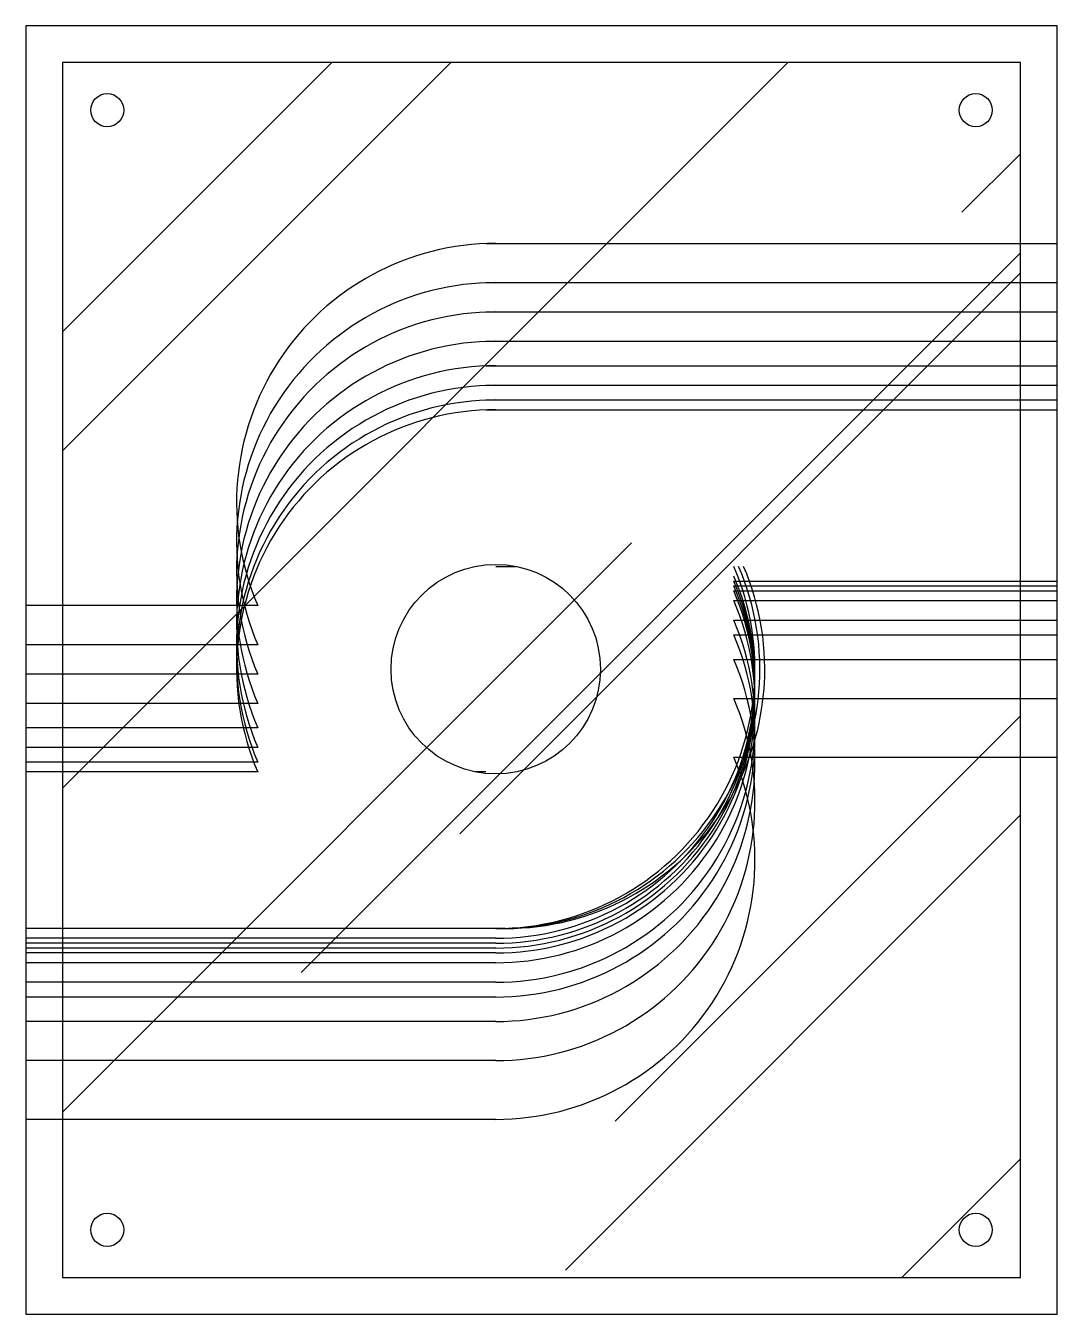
# Model space of a CAD drawing. Header units: millimetres. Extents: x 0 to 673, y 0 to 840.
import ezdxf

# ---------------------------------------------------------------- set-up
doc = ezdxf.new("R2010")
doc.units = ezdxf.units.MM

msp = doc.modelspace()

# ---------------------------------------------------------------- hatches: boundary and pattern name
at = {"linetype": 'ByBlock'}
h = msp.add_hatch(dxfattribs=at)
h.set_pattern_fill('AR-RROOF', color=251, scale=12, angle=45, style=0)
h.set_pattern_definition([(45, (-17968.26, 42055.76), (258.6314, 689.6837), [4572, -609.6, 1524, -304.8]), (45, (-17789.38, 42450.17), (-502.176, 71.1236), [914.4, -100.584, 1828.8, -228.6]), (45, (-18043.7, 42346.72), (976.33345, 1265.1385), [2438.4, -426.72, 1219.2, -304.8])])
h.paths.add_polyline_path([(24, 24), (648.84, 24), (648.84, 816), (24, 816)])
edge = h.paths.add_edge_path(flags=16)
edge.add_arc((619.68, 55.01), 10.8, 0, 360)
edge = h.paths.add_edge_path(flags=16)
edge.add_arc((53.17, 55.01), 10.8, 0, 360)
edge = h.paths.add_edge_path(flags=16)
edge.add_arc((53.17, 784.99), 10.8, 0, 360)
edge = h.paths.add_edge_path(flags=16)
edge.add_arc((619.68, 784.99), 10.8, 0, 360)

# ---------------------------------------------------------------- linework, layer by layer
at = {"color": 5}
for p, q in [((300.2, 698.12, 0), (672.84, 698.12, 0)), ((300.2, 672.59, 0), (672.84, 672.59, 0)), ((300.2, 653.45, 0), (672.84, 653.45, 0)), ((300.2, 634.31, 0), (672.84, 634.31, 0)), ((300.2, 618.36, 0), (672.84, 618.36, 0)), ((300.2, 605.6, 0), (672.84, 605.6, 0)), ((300.2, 596.03, 0), (672.84, 596.03, 0)), ((300.2, 589.65, 0), (672.84, 589.65, 0)), ((306.59, 487.56, 0), (319.8, 487.56, 0)), ((461.83, 477.98, 0), (672.84, 477.98, 0)), ((461.83, 474.79, 0), (672.84, 474.79, 0)), ((461.83, 474.79, 0), (672.84, 474.79, 0)), ((461.83, 471.6, 0), (672.84, 471.6, 0)), ((461.83, 471.6, 0), (672.84, 471.6, 0)), ((151.34, 462.03, 0), (0, 462.03, 0)), ((461.83, 465.22, 0), (672.84, 465.22, 0)), ((461.83, 465.22, 0), (672.84, 465.22, 0)), ((461.83, 452.46, 0), (672.84, 452.46, 0)), ((461.83, 442.89, 0), (672.84, 442.89, 0)), ((151.34, 436.51, 0), (0, 436.51, 0)), ((461.83, 426.94, 0), (672.84, 426.94, 0)), ((151.34, 417.37, 0), (0, 417.37, 0)), ((151.34, 398.23, 0), (0, 398.23, 0)), ((461.83, 401.42, 0), (672.84, 401.42, 0)), ((151.34, 382.28, 0), (0, 382.28, 0)), ((151.34, 369.51, 0), (0, 369.51, 0)), ((461.83, 363.13, 0), (672.84, 363.13, 0)), ((151.34, 359.94, 0), (0, 359.94, 0)), ((151.34, 353.56, 0), (0, 353.56, 0)), ((300.2, 353.56, 0), (293.38, 353.56, 0)), ((306.59, 251.47, 0), (0, 251.47, 0)), ((306.59, 245.09, 0), (0, 245.09, 0)), ((309.78, 251.47, 0), (3.2, 251.47, 0)), ((312.98, 251.47, 0), (6.39, 251.47, 0)), ((306.59, 241.9, 0), (0, 241.9, 0)), ((306.59, 238.71, 0), (0, 238.71, 0)), ((306.59, 238.71, 0), (0, 238.71, 0)), ((306.59, 235.52, 0), (0, 235.52, 0)), ((306.59, 235.52, 0), (0, 235.52, 0)), ((306.59, 229.14, 0), (0, 229.14, 0)), ((306.59, 229.14, 0), (0, 229.14, 0)), ((306.59, 216.38, 0), (0, 216.38, 0)), ((306.59, 206.81, 0), (0, 206.81, 0)), ((306.59, 190.86, 0), (0, 190.86, 0)), ((306.59, 165.34, 0), (0, 165.34, 0)), ((306.59, 127.05, 0), (0, 127.05, 0))]:
    msp.add_line(p, q, dxfattribs=at)
at = {"color": 3, "linetype": 'ByBlock', "elevation": 0}
msp.add_lwpolyline([(0, 0), (672.84, 0), (672.84, 840), (0, 840)], close=True, dxfattribs=at)
at = {"color": 9, "linetype": 'ByBlock', "elevation": 0}
msp.add_lwpolyline([(24, 24), (648.84, 24), (648.84, 816), (24, 816)], close=True, dxfattribs=at)
at = {"color": 8, "linetype": 'ByBlock'}
for centre in [(53.17, 784.99, 0), (619.68, 784.99, 0), (53.17, 55.01, 0), (619.68, 55.01, 0)]:
    msp.add_circle(centre, 10.8, dxfattribs=at)
at = {"color": 5}
msp.add_circle((306.59, 420.56, 0), 68.29, dxfattribs=at)
for centre, start, end in [((306.59, 529.03, 0), 90, 203.34241), ((306.59, 503.51, 0), 90, 203.34241), ((306.59, 484.37, 0), 90, 203.34241), ((306.59, 465.22, 0), 90, 203.34241), ((306.59, 449.27, 0), 90, 203.34241), ((306.59, 436.51, 0), 90, 203.34241), ((306.59, 426.94, 0), 90, 203.34241), ((306.59, 420.56, 0), 90, 203.34241), ((306.59, 420.56, 0), 270, 23.34241), ((309.78, 420.56, 0), 270, 23.34241), ((312.98, 420.56, 0), 270, 23.34241), ((306.59, 414.18, 0), 270, 23.34241), ((306.59, 410.99, 0), 270, 23.34241), ((306.59, 407.8, 0), 270, 23.34241), ((306.59, 407.8, 0), 270, 23.34241), ((306.59, 404.61, 0), 270, 23.34241), ((306.59, 404.61, 0), 270, 23.34241), ((306.59, 398.23, 0), 270, 23.34241), ((306.59, 398.23, 0), 270, 23.34241), ((306.59, 385.47, 0), 270, 23.34241), ((306.59, 375.9, 0), 270, 23.34241), ((306.59, 359.94, 0), 270, 23.34241), ((306.59, 334.42, 0), 270, 23.34241), ((306.59, 296.14, 0), 270, 23.34241)]:
    msp.add_arc(centre, 169.09, start, end, dxfattribs=at)

doc.saveas('drawing.dxf')
